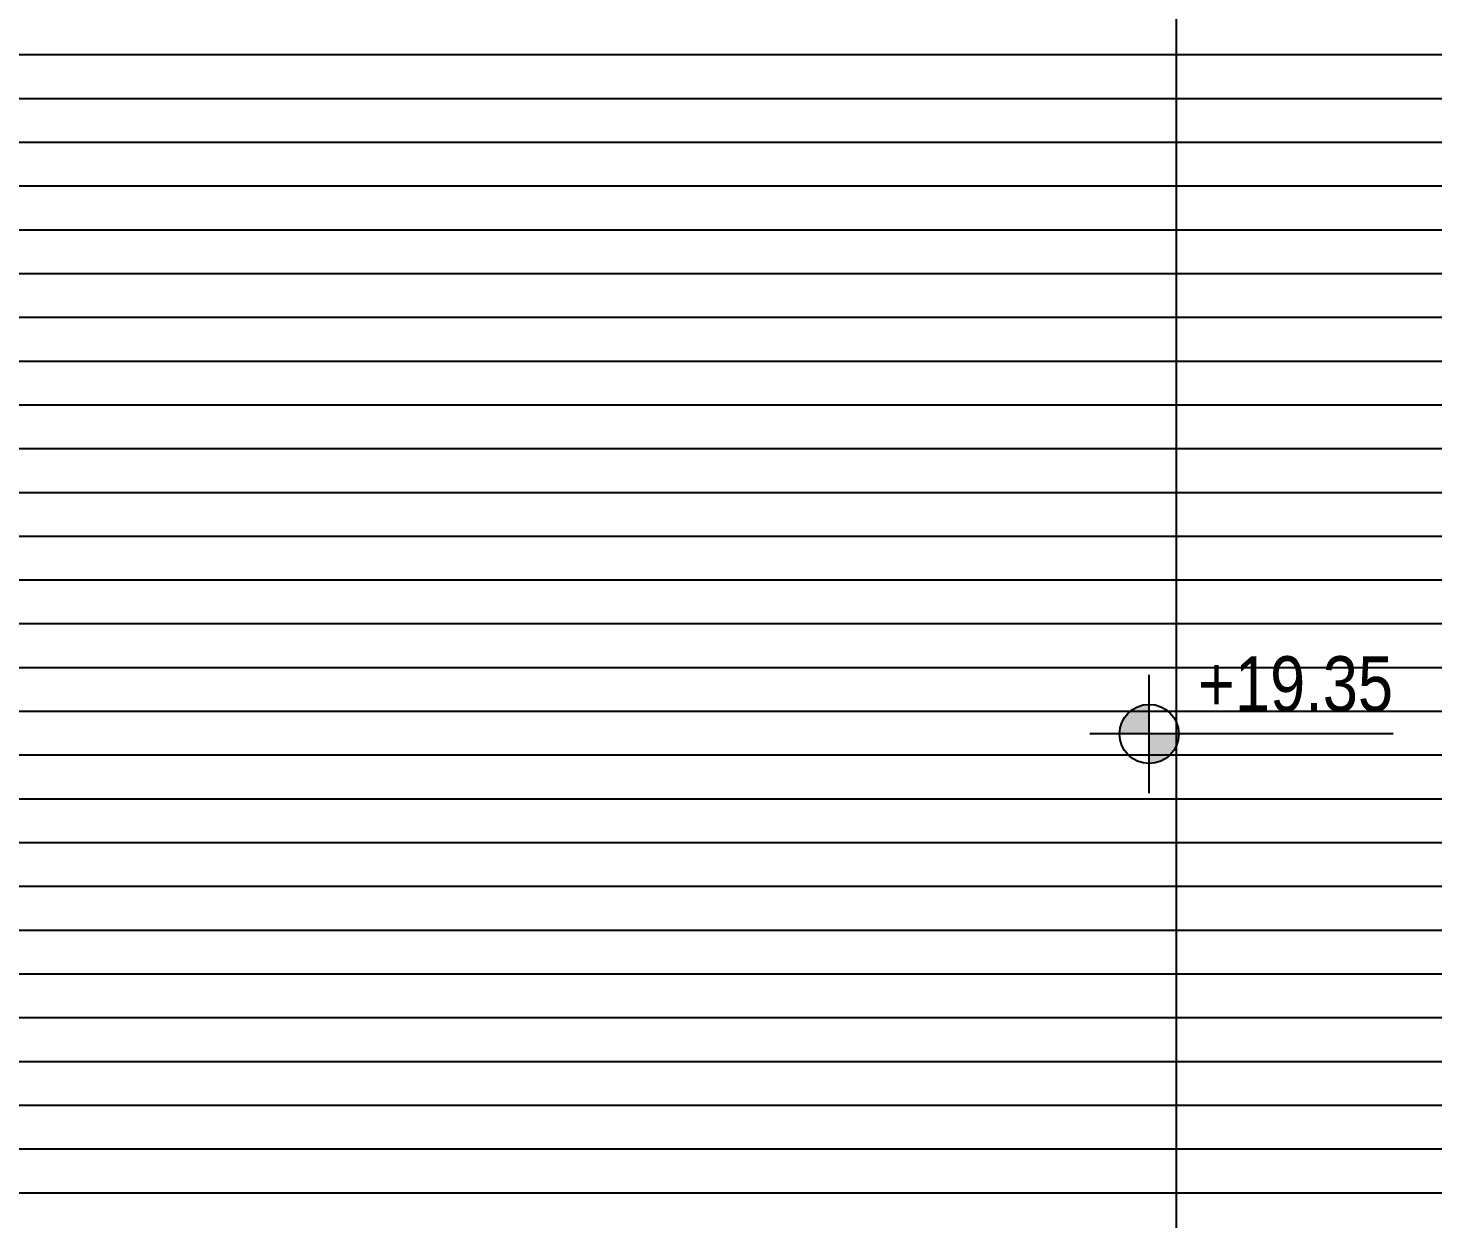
# Model space of a CAD drawing. Extents: x 58467 to 79089, y -33726 to -17391.
# Drawn here: x 71426 to 71935, y -20057 to -19626 of the extents above; entities that cross this region are included whole.
import ezdxf

# ---------------------------------------------------------------- set-up
doc = ezdxf.new("R2010")
doc.units = 0
doc.header["$LTSCALE"] = 100
for name, color, linetype in [('BA_elev1', 7, 'Continuous'), ('BA_elev3', 8, 'Continuous'), ('BA_level', 7, 'Continuous')]:
    doc.layers.add(name, color=color, linetype=linetype)
doc.styles.add('geomim', font='ARIALN.TTF', dxfattribs={"width": 0.9})

# ---------------------------------------------------------------- blocks, each defined once
blk = doc.blocks.new('KOTPLAN')
at = {"ltscale": 3}
h = blk.add_hatch(color=256, dxfattribs=at)
h.paths.add_polyline_path([(0, -0.0767, 0.414214), (0.077, 0.0003), (0, 0.0003)])
h.paths.add_polyline_path([(-0.077, 0.0003), (0, 0.0003), (0, 0.0772, 0.414214)])
for p, q in [((0, -0.1533), (0, 0.1533)), ((0.1533, 0), (-0.1533, 0))]:
    blk.add_line(p, q)
blk.add_line((0.6322, 0), (0, 0), dxfattribs=at)
blk.add_circle((0, 0), 0.0767)
for p in [(0.1265, 0.0584), (0.1265, -0.1966)]:
    blk.add_attdef('KOT', p, '', height=0.15)

msp = doc.modelspace()

# ---------------------------------------------------------------- hatches: boundary and pattern name
at = {"layer": 'BA_elev3'}
h = msp.add_hatch(dxfattribs=at)
h.set_pattern_fill('LINE', color=256, scale=5)
h.set_pattern_definition([(0, (26786.514, 12448.205), (0, 15.875), [])])
h.paths.add_polyline_path([(70804.37, -19659.08), (70804.37, -19554.06), (70828.47, -19554.06), (70830.07, -18922.7), (71558.37, -18922.7), (71558.37, -18937.7), (71752.27, -18937.7), (71752.27, -18808.66), (71842.37, -18814.63), (71842.37, -20697.09)])
h = msp.add_hatch(dxfattribs=at)
h.set_pattern_fill('LINE', color=256, scale=5)
h.set_pattern_definition([(0, (21566.486, 12448.205), (0, 15.875), [])])
h.paths.add_polyline_path([(71842.37, -20697.11), (72188.67, -20697.09), (72188.68, -19256.09), (72188.48, -19255.97), (72188.48, -19077.06), (72426.47, -19077.06), (72426.47, -18875.8), (71842.37, -18839.03)])

# ---------------------------------------------------------------- linework, layer by layer
at = {"layer": 'BA_elev1'}
msp.add_lwpolyline([(70789.37, -20697.09), (70789.37, -19554.06), (70828.47, -19554.06), (70830.07, -18747.53), (71558.37, -18795.81), (71558.37, -18937.7), (71752.27, -18937.7), (71752.27, -18808.66), (71842.37, -18814.63), (71842.37, -20697.09)], close=True, dxfattribs=at)
msp.add_lwpolyline([(72451.47, -18855.02), (71842.37, -18814.63), (71842.37, -20697.09), (70789.37, -20697.09), (70789.37, -21351.06)], dxfattribs=at)

# ---------------------------------------------------------------- block references
at = {"layer": 'BA_level'}
ref = msp.add_blockref('KOTPLAN', (71832.59, -19881.54), dxfattribs=dict(at, xscale=140.0000000000091, yscale=140.0000000000091, zscale=140.0000000000091))
ref.add_attrib('KOT', '+19.35', (71850.3, -19873.36), dxfattribs={"layer": '0', "color": 252, "height": 20, "style": 'geomim'})

doc.saveas('drawing.dxf')
